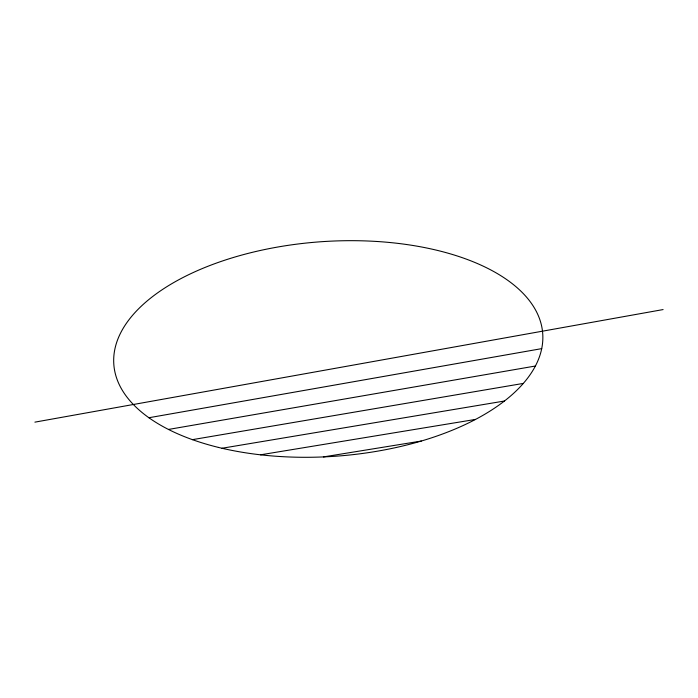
<?xml version="1.0" encoding="UTF-8"?>
<svg xmlns="http://www.w3.org/2000/svg" width="698" height="698" viewBox="0 0 698 698"><rect width="100%" height="100%" fill="white"/><g stroke="black" fill="none" stroke-linecap="round" stroke-linejoin="round"><path stroke-width="1.05" d="M34.9 422.142L663.1 309.572M148.901 417.736L541.709 348.634M168.462 429.445L535.392 366.022M192.421 439.653L523.326 383.411M221.999 448.256L504.436 401.027M260.502 454.817L475.547 419.411M323.41 456.92L421.313 441.04M218.378 447.392A215.001 107.492 -4.1 0 0 542.835 338.975A215.001 107.492 -4.1 0 0 223.596 260.59A215.001 107.492 -4.1 0 0 218.378 447.392"/></g></svg>
